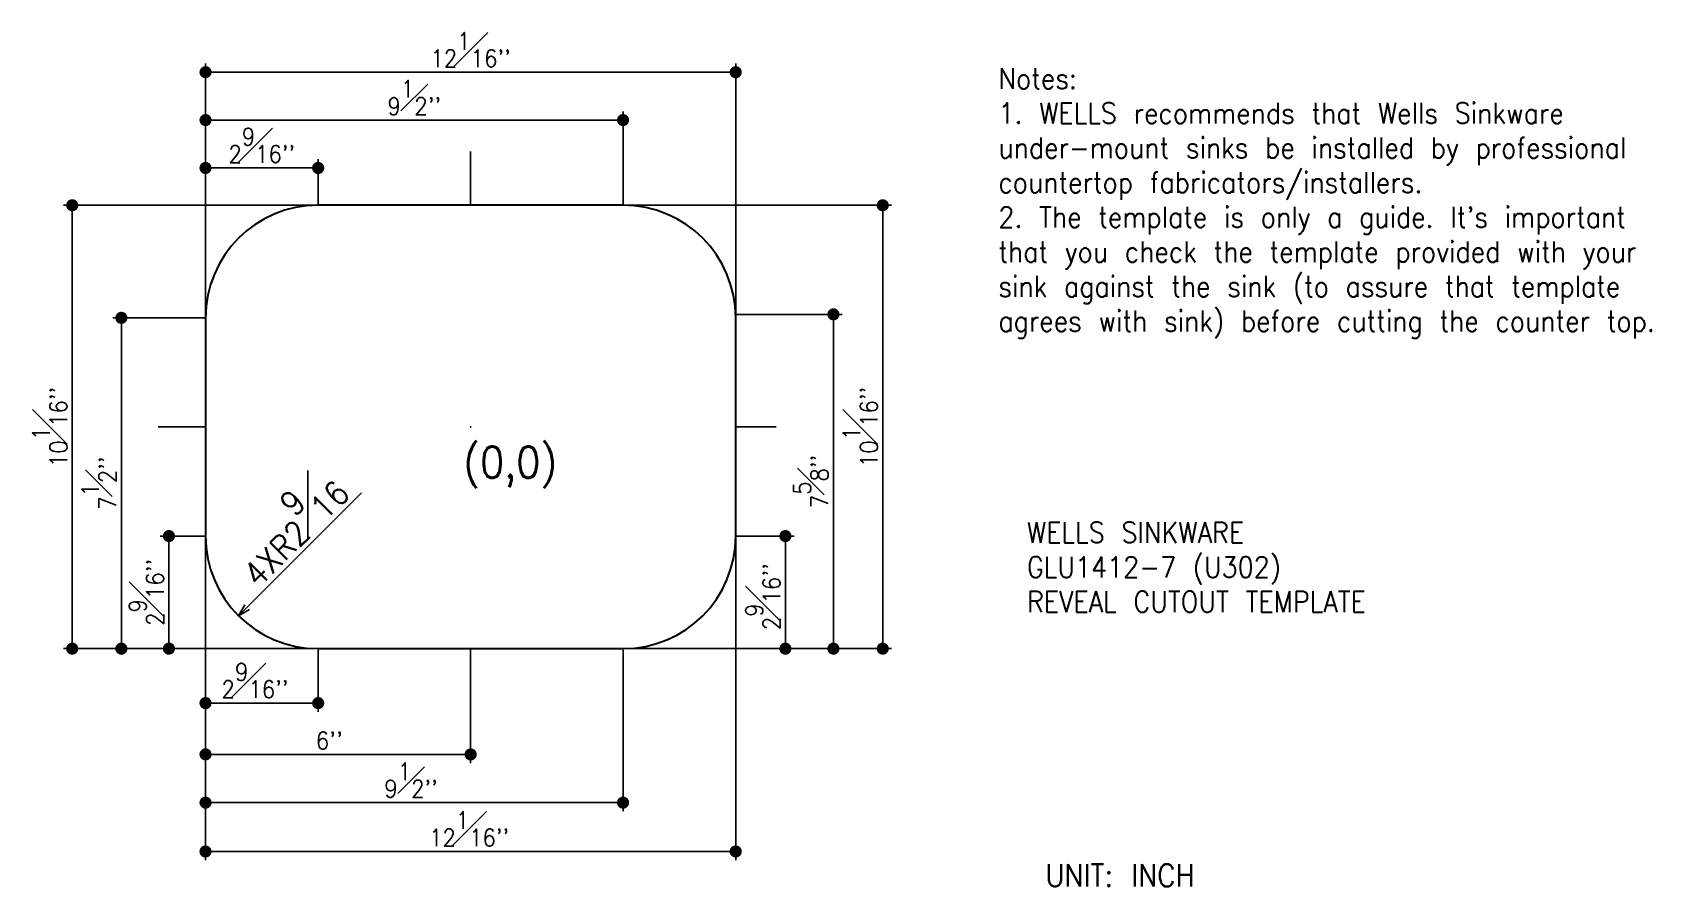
# Model space of a CAD drawing. Extents: x 594 to 1529, y -103 to 391.
import ezdxf

# ---------------------------------------------------------------- set-up
doc = ezdxf.new("R2010")
doc.units = 0
doc.layers.get('0').update_dxf_attribs({"linetype": 'CONTINUOUS'})
doc.layers.get('DEFPOINTS').update_dxf_attribs({"linetype": 'CONTINUOUS'})
doc.layers.add('D', color=5, linetype='CONTINUOUS')
doc.styles.get("Standard").update_dxf_attribs({"font": 'txt.shx', "width": 0.9})
doc.dimstyles.new('ISO-25', dxfattribs={"dimtxt": 2.5, "dimasz": 2.5, "dimexe": 1.25, "dimexo": 0.625, "dimtad": 1, "dimtxsty": 'STANDARD', "dimcen": 2.5, "dimadec": 0, "dimazin": 0, "dimtfac": 1, "dimtmove": 0, "dimatfit": 3, "dimfxl": 1, "dimarcsym": 0})

# ---------------------------------------------------------------- blocks, each defined once
blk = doc.blocks.new('_Open30')
at = {"color": 0, "linetype": 'ByBlock', "lineweight": -2}
for p, q in [((-1, 0.27), (0, 0)), ((0, 0), (-1, -0.27)), ((0, 0), (-1, 0))]:
    blk.add_line(p, q, dxfattribs=at)
blk = doc.blocks.new('*D4')
at = {"color": 0, "lineweight": -2}
blk.add_line((784, 124.71), (718.05, 58.76), dxfattribs=at)
at = {"layer": 'DEFPOINTS', "color": 0}
for p in [(759.06, 99.77), (713.1, 53.81)]:
    blk.add_point(p, dxfattribs=at)
at = {"color": 0, "lineweight": -2, "xscale": 7, "yscale": 7, "zscale": 7, "rotation": 225.0000000000001}
blk.add_blockref('_Open30', (713.1, 53.81), dxfattribs=at)
at = {"color": 40, "insert": (741.48, 106.23), "char_height": 14, "attachment_point": 5, "rotation": 45}
blk.add_mtext('4XR2{\\H1.000000x;\\S9#16;}', dxfattribs=at)
blk = doc.blocks.new('_Dot')
at = {"color": 0, "linetype": 'ByBlock', "lineweight": -2}
blk.add_line((-0.5, 0), (-1, 0), dxfattribs=at)
at = {"color": 0, "linetype": 'ByBlock', "const_width": 0.5}
blk.add_lwpolyline([(-0.25, 0, 1), (0.25, 0, 1)], format="xyb", close=True, dxfattribs=at)
blk = doc.blocks.new('*D31')
at = {"color": 0, "lineweight": -2}
for p, q in [((694.06, 99.15), (694.06, -1.66)), ((759.06, 34.15), (759.06, -1.66)), ((701.06, 3.34), (752.06, 3.34))]:
    blk.add_line(p, q, dxfattribs=at)
at = {"layer": 'DEFPOINTS', "color": 0}
for p in [(694.06, 99.77), (759.06, 34.77), (759.06, 3.34)]:
    blk.add_point(p, dxfattribs=at)
at = {"color": 0, "lineweight": -2, "xscale": 7, "yscale": 7, "zscale": 7, "rotation": 180}
blk.add_blockref('_Dot', (694.06, 3.34), dxfattribs=at)
at = {"color": 0, "lineweight": -2, "xscale": 7, "yscale": 7, "zscale": 7}
blk.add_blockref('_Dot', (759.06, 3.34), dxfattribs=at)
at = {"color": 40, "insert": (722.63, 16.34), "char_height": 10, "attachment_point": 5}
blk.add_mtext("2{\\H1.000000x;\\S9#16;}''", dxfattribs=at)
blk = doc.blocks.new('*D32')
at = {"color": 0, "lineweight": -2}
for p, q in [((694.06, 99.15), (694.06, -31.29)), ((847.06, 34.15), (847.06, -31.29)), ((701.06, -26.29), (840.06, -26.29))]:
    blk.add_line(p, q, dxfattribs=at)
at = {"layer": 'DEFPOINTS', "color": 0}
for p in [(694.06, 99.77), (847.06, 34.77), (847.06, -26.29)]:
    blk.add_point(p, dxfattribs=at)
at = {"color": 0, "lineweight": -2, "xscale": 7, "yscale": 7, "zscale": 7, "rotation": 180}
blk.add_blockref('_Dot', (694.06, -26.29), dxfattribs=at)
at = {"color": 0, "lineweight": -2, "xscale": 7, "yscale": 7, "zscale": 7}
blk.add_blockref('_Dot', (847.06, -26.29), dxfattribs=at)
at = {"color": 40, "insert": (765.5, -18.29), "char_height": 10, "attachment_point": 5}
blk.add_mtext("6''", dxfattribs=at)
blk = doc.blocks.new('*D33')
at = {"color": 0, "lineweight": -2}
for p, q in [((694.06, 99.15), (694.06, -59.14)), ((935.06, 34.15), (935.06, -59.14)), ((701.06, -54.14), (928.06, -54.14))]:
    blk.add_line(p, q, dxfattribs=at)
at = {"layer": 'DEFPOINTS', "color": 0}
for p in [(694.06, 99.77), (935.06, 34.77), (935.06, -54.14)]:
    blk.add_point(p, dxfattribs=at)
at = {"color": 0, "lineweight": -2, "xscale": 7, "yscale": 7, "zscale": 7, "rotation": 180}
blk.add_blockref('_Dot', (694.06, -54.14), dxfattribs=at)
at = {"color": 0, "lineweight": -2, "xscale": 7, "yscale": 7, "zscale": 7}
blk.add_blockref('_Dot', (935.06, -54.14), dxfattribs=at)
at = {"color": 40, "insert": (812.67, -41.14), "char_height": 10, "attachment_point": 5}
blk.add_mtext("9{\\H1.000000x;\\S1#2;}''", dxfattribs=at)
blk = doc.blocks.new('*D34')
at = {"color": 0, "lineweight": -2}
for p, q in [((694.06, 99.15), (694.06, -87.34)), ((1000.06, 99.15), (1000.06, -87.34)), ((701.06, -82.34), (993.06, -82.34))]:
    blk.add_line(p, q, dxfattribs=at)
at = {"layer": 'DEFPOINTS', "color": 0}
for p in [(694.06, 99.77), (1000.06, 99.77), (1000.06, -82.34)]:
    blk.add_point(p, dxfattribs=at)
at = {"color": 0, "lineweight": -2, "xscale": 7, "yscale": 7, "zscale": 7, "rotation": 180}
blk.add_blockref('_Dot', (694.06, -82.34), dxfattribs=at)
at = {"color": 0, "lineweight": -2, "xscale": 7, "yscale": 7, "zscale": 7}
blk.add_blockref('_Dot', (1000.06, -82.34), dxfattribs=at)
at = {"color": 40, "insert": (846.25, -69.34), "char_height": 10, "attachment_point": 5}
blk.add_mtext("12{\\H1.000000x;\\S1#16;}''", dxfattribs=at)
blk = doc.blocks.new('*D38')
at = {"color": 0, "lineweight": -2}
for p, q in [((1000.69, 99.77), (1033.72, 99.77)), ((1028.72, 92.77), (1028.72, 41.77)), ((938.31, 34.77), (1033.72, 34.77))]:
    blk.add_line(p, q, dxfattribs=at)
at = {"layer": 'DEFPOINTS', "color": 0}
for p in [(1000.06, 99.77), (937.69, 34.77), (1028.72, 34.77)]:
    blk.add_point(p, dxfattribs=at)
at = {"color": 0, "lineweight": -2, "xscale": 7, "yscale": 7, "zscale": 7}
for p, rotation in [((1028.72, 99.77), 90), ((1028.72, 34.77), 270)]:
    blk.add_blockref('_Dot', p, dxfattribs=dict(at, rotation=rotation))
at = {"color": 40, "insert": (1015.72, 64.76), "char_height": 10, "attachment_point": 5, "rotation": 90}
blk.add_mtext("2{\\H1.000000x;\\S9#16;}''", dxfattribs=at)
blk = doc.blocks.new('*D39')
at = {"color": 0, "lineweight": -2}
for p, q in [((693.44, 99.77), (667.92, 99.77)), ((672.92, 41.77), (672.92, 92.77)), ((758.44, 34.77), (667.92, 34.77))]:
    blk.add_line(p, q, dxfattribs=at)
at = {"layer": 'DEFPOINTS', "color": 0}
for p in [(672.92, 99.77), (694.06, 99.77), (759.06, 34.77)]:
    blk.add_point(p, dxfattribs=at)
at = {"color": 0, "lineweight": -2, "xscale": 7, "yscale": 7, "zscale": 7}
for p, rotation in [((672.92, 99.77), 90), ((672.92, 34.77), 270)]:
    blk.add_blockref('_Dot', p, dxfattribs=dict(at, rotation=rotation))
at = {"color": 40, "insert": (659.92, 67.27), "char_height": 10, "attachment_point": 5, "rotation": 90}
blk.add_mtext("2{\\H1.000000x;\\S9#16;}''", dxfattribs=at)
blk = doc.blocks.new('*D40')
at = {"color": 0, "lineweight": -2}
for p, q in [((693.44, 225.77), (640.48, 225.77)), ((645.48, 41.77), (645.48, 218.77)), ((758.44, 34.77), (640.48, 34.77))]:
    blk.add_line(p, q, dxfattribs=at)
at = {"layer": 'DEFPOINTS', "color": 0}
for p in [(645.48, 225.77), (694.06, 225.77), (759.06, 34.77)]:
    blk.add_point(p, dxfattribs=at)
at = {"color": 0, "lineweight": -2, "xscale": 7, "yscale": 7, "zscale": 7}
for p, rotation in [((645.48, 225.77), 90), ((645.48, 34.77), 270)]:
    blk.add_blockref('_Dot', p, dxfattribs=dict(at, rotation=rotation))
at = {"color": 40, "insert": (632.48, 130.27), "char_height": 10, "attachment_point": 5, "rotation": 90}
blk.add_mtext("7{\\H1.000000x;\\S1#2;}''", dxfattribs=at)
blk = doc.blocks.new('*D41')
at = {"color": 0, "lineweight": -2}
for p, q in [((758.44, 290.77), (612.13, 290.77)), ((617.13, 41.77), (617.13, 283.77)), ((758.44, 34.77), (612.13, 34.77))]:
    blk.add_line(p, q, dxfattribs=at)
at = {"layer": 'DEFPOINTS', "color": 0}
for p in [(617.13, 290.77), (759.06, 290.77), (759.06, 34.77)]:
    blk.add_point(p, dxfattribs=at)
at = {"color": 0, "lineweight": -2, "xscale": 7, "yscale": 7, "zscale": 7}
for p, rotation in [((617.13, 290.77), 90), ((617.13, 34.77), 270)]:
    blk.add_blockref('_Dot', p, dxfattribs=dict(at, rotation=rotation))
at = {"color": 40, "insert": (604.13, 162.77), "char_height": 10, "attachment_point": 5, "rotation": 90}
blk.add_mtext("10{\\H1.000000x;\\S1#16;}''", dxfattribs=at)
blk = doc.blocks.new('*D42')
at = {"color": 0, "lineweight": -2}
for p, q in [((694.06, 226.4), (694.06, 317.3)), ((701.06, 312.3), (752.06, 312.3)), ((759.06, 291.4), (759.06, 317.3))]:
    blk.add_line(p, q, dxfattribs=at)
at = {"layer": 'DEFPOINTS', "color": 0}
for p in [(759.06, 312.3), (759.06, 290.77), (694.06, 225.77)]:
    blk.add_point(p, dxfattribs=at)
at = {"color": 0, "lineweight": -2, "xscale": 7, "yscale": 7, "zscale": 7, "rotation": 180}
blk.add_blockref('_Dot', (694.06, 312.3), dxfattribs=at)
at = {"color": 0, "lineweight": -2, "xscale": 7, "yscale": 7, "zscale": 7}
blk.add_blockref('_Dot', (759.06, 312.3), dxfattribs=at)
at = {"color": 40, "insert": (726.56, 325.3), "char_height": 10, "attachment_point": 5}
blk.add_mtext("2{\\H1.000000x;\\S9#16;}''", dxfattribs=at)
blk = doc.blocks.new('*D43')
at = {"color": 0, "lineweight": -2}
for p, q in [((694.06, 226.4), (694.06, 344.95)), ((701.06, 339.95), (928.06, 339.95)), ((935.06, 291.4), (935.06, 344.95))]:
    blk.add_line(p, q, dxfattribs=at)
at = {"layer": 'DEFPOINTS', "color": 0}
for p in [(935.06, 339.95), (935.06, 290.77), (694.06, 225.77)]:
    blk.add_point(p, dxfattribs=at)
at = {"color": 0, "lineweight": -2, "xscale": 7, "yscale": 7, "zscale": 7, "rotation": 180}
blk.add_blockref('_Dot', (694.06, 339.95), dxfattribs=at)
at = {"color": 0, "lineweight": -2, "xscale": 7, "yscale": 7, "zscale": 7}
blk.add_blockref('_Dot', (935.06, 339.95), dxfattribs=at)
at = {"color": 40, "insert": (814.56, 352.95), "char_height": 10, "attachment_point": 5}
blk.add_mtext("9{\\H1.000000x;\\S1#2;}''", dxfattribs=at)
blk = doc.blocks.new('*D45')
at = {"color": 0, "lineweight": -2}
for p, q in [((694.06, 226.4), (694.06, 372.59)), ((701.06, 367.59), (993.06, 367.59)), ((1000.06, 226.4), (1000.06, 372.59))]:
    blk.add_line(p, q, dxfattribs=at)
at = {"layer": 'DEFPOINTS', "color": 0}
for p in [(1000.06, 367.59), (694.06, 225.77), (1000.06, 225.77)]:
    blk.add_point(p, dxfattribs=at)
at = {"color": 0, "lineweight": -2, "xscale": 7, "yscale": 7, "zscale": 7, "rotation": 180}
blk.add_blockref('_Dot', (694.06, 367.59), dxfattribs=at)
at = {"color": 0, "lineweight": -2, "xscale": 7, "yscale": 7, "zscale": 7}
blk.add_blockref('_Dot', (1000.06, 367.59), dxfattribs=at)
at = {"color": 40, "insert": (847.06, 380.59), "char_height": 10, "attachment_point": 5}
blk.add_mtext("12{\\H1.000000x;\\S1#16;}''", dxfattribs=at)
blk = doc.blocks.new('*D46')
at = {"color": 0, "lineweight": -2}
for p, q in [((1000.69, 227.77), (1061.46, 227.77)), ((1056.46, 41.77), (1056.46, 220.77)), ((935.69, 34.77), (1061.46, 34.77))]:
    blk.add_line(p, q, dxfattribs=at)
at = {"layer": 'DEFPOINTS', "color": 0}
for p in [(1000.06, 227.77), (1056.46, 227.77), (935.06, 34.77)]:
    blk.add_point(p, dxfattribs=at)
at = {"color": 0, "lineweight": -2, "xscale": 7, "yscale": 7, "zscale": 7}
for p, rotation in [((1056.46, 227.77), 90), ((1056.46, 34.77), 270)]:
    blk.add_blockref('_Dot', p, dxfattribs=dict(at, rotation=rotation))
at = {"color": 40, "insert": (1043.46, 131.27), "char_height": 10, "attachment_point": 5, "rotation": 90}
blk.add_mtext("7{\\H1.000000x;\\S5#8;}''", dxfattribs=at)
blk = doc.blocks.new('*D47')
at = {"color": 0, "lineweight": -2}
for p, q in [((935.69, 290.77), (1089.92, 290.77)), ((1084.92, 41.77), (1084.92, 283.77)), ((935.69, 34.77), (1089.92, 34.77))]:
    blk.add_line(p, q, dxfattribs=at)
at = {"layer": 'DEFPOINTS', "color": 0}
for p in [(935.06, 290.77), (1084.92, 290.77), (935.06, 34.77)]:
    blk.add_point(p, dxfattribs=at)
at = {"color": 0, "lineweight": -2, "xscale": 7, "yscale": 7, "zscale": 7}
for p, rotation in [((1084.92, 290.77), 90), ((1084.92, 34.77), 270)]:
    blk.add_blockref('_Dot', p, dxfattribs=dict(at, rotation=rotation))
at = {"color": 40, "insert": (1071.92, 162.77), "char_height": 10, "attachment_point": 5, "rotation": 90}
blk.add_mtext("10{\\H1.000000x;\\S1#16;}''", dxfattribs=at)

msp = doc.modelspace()

# ---------------------------------------------------------------- linework, layer by layer
at = {"color": 7, "lineweight": 30}
for p, q in [((935.0606, 290.77168), (759.0606, 290.77168)), ((694.0606, 225.77168), (694.0606, 99.77168)), ((1000.0606, 99.77168), (1000.0606, 225.77168)), ((759.0606, 34.77168), (935.0606, 34.77168))]:
    msp.add_line(p, q, dxfattribs=at)
for centre, start, end in [((759.0606, 225.77168), 90, 180), ((935.0606, 225.77168), 360, 90), ((759.0606, 99.77168), 180, 270), ((935.0606, 99.77168), 270, 0)]:
    msp.add_arc(centre, 65, start, end, dxfattribs=at)
at = {"layer": 'D', "color": 1}
for p, q in [((847.0606, 321.86242), (847.0606, 290.77168)), ((694.0606, 162.77168), (666.71932, 162.77168)), ((1023.43353, 162.77168), (1000.0606, 162.77168)), ((847.0606, 34.77168), (847.0606, -3.36916))]:
    msp.add_line(p, q, dxfattribs=at)
msp.add_point((847.0606, 162.77168), dxfattribs=at)

# ---------------------------------------------------------------- texts
at = {"color": 0, "insert": (1151.62875, 369.95818), "char_height": 6, "width": 418.7174883, "attachment_point": 1}
msp.add_mtext("{\\H2x;\\C4;Notes: \\P1. WELLS recommends that Wells Sinkware under-mount sinks be installed by professional countertop fabricators/installers. \\P2. The template is only a guide. It's important that you check the template provided with your sink against the sink (to assure that template agrees with sink) before cutting the counter top.}", dxfattribs=at)
at = {"color": 7, "attachment_point": 1}
for s, insert, char_height, width in [('{\\C3;WELLS SINKWARE\\PGLU1412-7 (U302)\\PREVEAL CUTOUT TEMPLATE}', (1168.13496, 107.87934), 12, 253.74), ('{\\C3;UNIT: INCH}', (1178.79633, -89.63085), 13, 141.9463375)]:
    msp.add_mtext(s, dxfattribs=dict(at, insert=insert, char_height=char_height, width=width))
at = {"layer": 'D', "color": 0, "insert": (842.84696, 151.44998), "char_height": 18, "width": 86.949088, "attachment_point": 1}
msp.add_mtext('{\\C1;(0,0)}', dxfattribs=at)

# ---------------------------------------------------------------- dimensions: what is measured, and where the dimension line sits
at = {"color": 102}
for base, p1, p2, picture, middle in [((1000.0606, 367.59238), (694.0606, 225.77168), (1000.0606, 225.77168), '*D45', (847.0606, 380.59238)), ((935.0606, 339.94775), (694.0606, 225.77168), (935.0606, 290.77168), '*D43', (814.5606, 352.94775)), ((759.0605970637, 312.3031195986), (694.0605970637, 225.7716759788), (759.0605970637, 290.7716759788), '*D42', (726.5605970637, 325.3031195986))]:
    dim = msp.add_linear_dim(base=base, p1=p1, p2=p2, dimstyle='ISO-25', override={"dimtxt": 10, "dimasz": 7, "dimexe": 5, "dimgap": 3, "dimdec": 4, "dimlfac": 0.03937, "dimdsep": 46, "dimlunit": 5, "dimpost": "''", "dimblk1": 'Dot', "dimblk2": 'Dot', "dimsah": 1, "dimclrt": 40, "dimfrac": 1}, dxfattribs=at)
    dim.commit()
    dim.dimension.update_dxf_attribs({"geometry": picture, "text_midpoint": middle})
for base, p1, p2, picture, middle in [((617.12596, 290.77168), (759.0606, 34.77168), (759.0606, 290.77168), '*D41', (617.12596, 162.77168)), ((1084.92445, 290.77168), (935.0606, 34.77168), (935.0606, 290.77168), '*D47', (1084.92445, 162.77168)), ((645.47991, 225.77168), (759.0606, 34.77168), (694.0606, 225.77168), '*D40', (645.47991, 130.27168)), ((1056.45965, 227.77168), (935.0606, 34.77168), (1000.0606, 227.77168), '*D46', (1056.45965, 131.27168)), ((672.9192070388, 99.7716759788), (759.0605970637, 34.7716759788), (694.0605970637, 99.7716759788), '*D39', (672.9192070388, 67.2716759788)), ((1028.715466197, 34.7716759788), (1000.0605970637, 99.7716759788), (937.6855970637, 34.7716759788), '*D38', (1028.715466197, 64.7580381641))]:
    dim = msp.add_linear_dim(base=base, p1=p1, p2=p2, angle=90, dimstyle='ISO-25', override={"dimtxt": 10, "dimasz": 7, "dimexe": 5, "dimgap": 3, "dimdec": 4, "dimlfac": 0.03937, "dimdsep": 46, "dimlunit": 5, "dimpost": "''", "dimblk1": 'Dot', "dimblk2": 'Dot', "dimsah": 1, "dimclrt": 40, "dimfrac": 1}, dxfattribs=at)
    dim.commit()
    dim.dimension.update_dxf_attribs({"geometry": picture, "text_midpoint": middle, "dimtype": 160})
dim = msp.add_radius_dim(center=(759.060597, 99.771676), mpoint=(713.098656, 53.809735), text='4X<>', dimstyle='ISO-25', override={"dimtxt": 14, "dimasz": 7, "dimexe": 5, "dimgap": 3, "dimdec": 4, "dimlfac": 0.03937, "dimdsep": 46, "dimlunit": 5, "dimblk1": 'Dot', "dimblk2": 'Open30', "dimsah": 1, "dimclrt": 40, "dimfrac": 1}, dxfattribs=at)
dim.commit()
dim.dimension.update_dxf_attribs({"geometry": '*D4', "text_midpoint": (753.498024, 94.209103), "dimtype": 164})
for base, p1, p2, picture, middle in [((759.0605970637, 3.3358445399), (694.0605970637, 99.7716759788), (759.0605970637, 34.7716759788), '*D31', (722.6301438354, 3.3358445399)), ((847.0606, -26.2936), (694.0606, 99.77168), (847.0606, 34.77168), '*D32', (765.50405, -26.2936)), ((935.0606, -54.13814), (694.0606, 99.77168), (935.0606, 34.77168), '*D33', (812.66535, -54.13814)), ((1000.0606, -82.33966), (694.0606, 99.77168), (1000.0606, 99.77168), '*D34', (846.24991, -82.33966))]:
    dim = msp.add_linear_dim(base=base, p1=p1, p2=p2, dimstyle='ISO-25', override={"dimtxt": 10, "dimasz": 7, "dimexe": 5, "dimgap": 3, "dimdec": 4, "dimlfac": 0.03937, "dimdsep": 46, "dimlunit": 5, "dimpost": "''", "dimblk1": 'Dot', "dimblk2": 'Dot', "dimsah": 1, "dimclrt": 40, "dimfrac": 1}, dxfattribs=at)
    dim.commit()
    dim.dimension.update_dxf_attribs({"geometry": picture, "text_midpoint": middle, "dimtype": 160})

doc.saveas('drawing.dxf')
